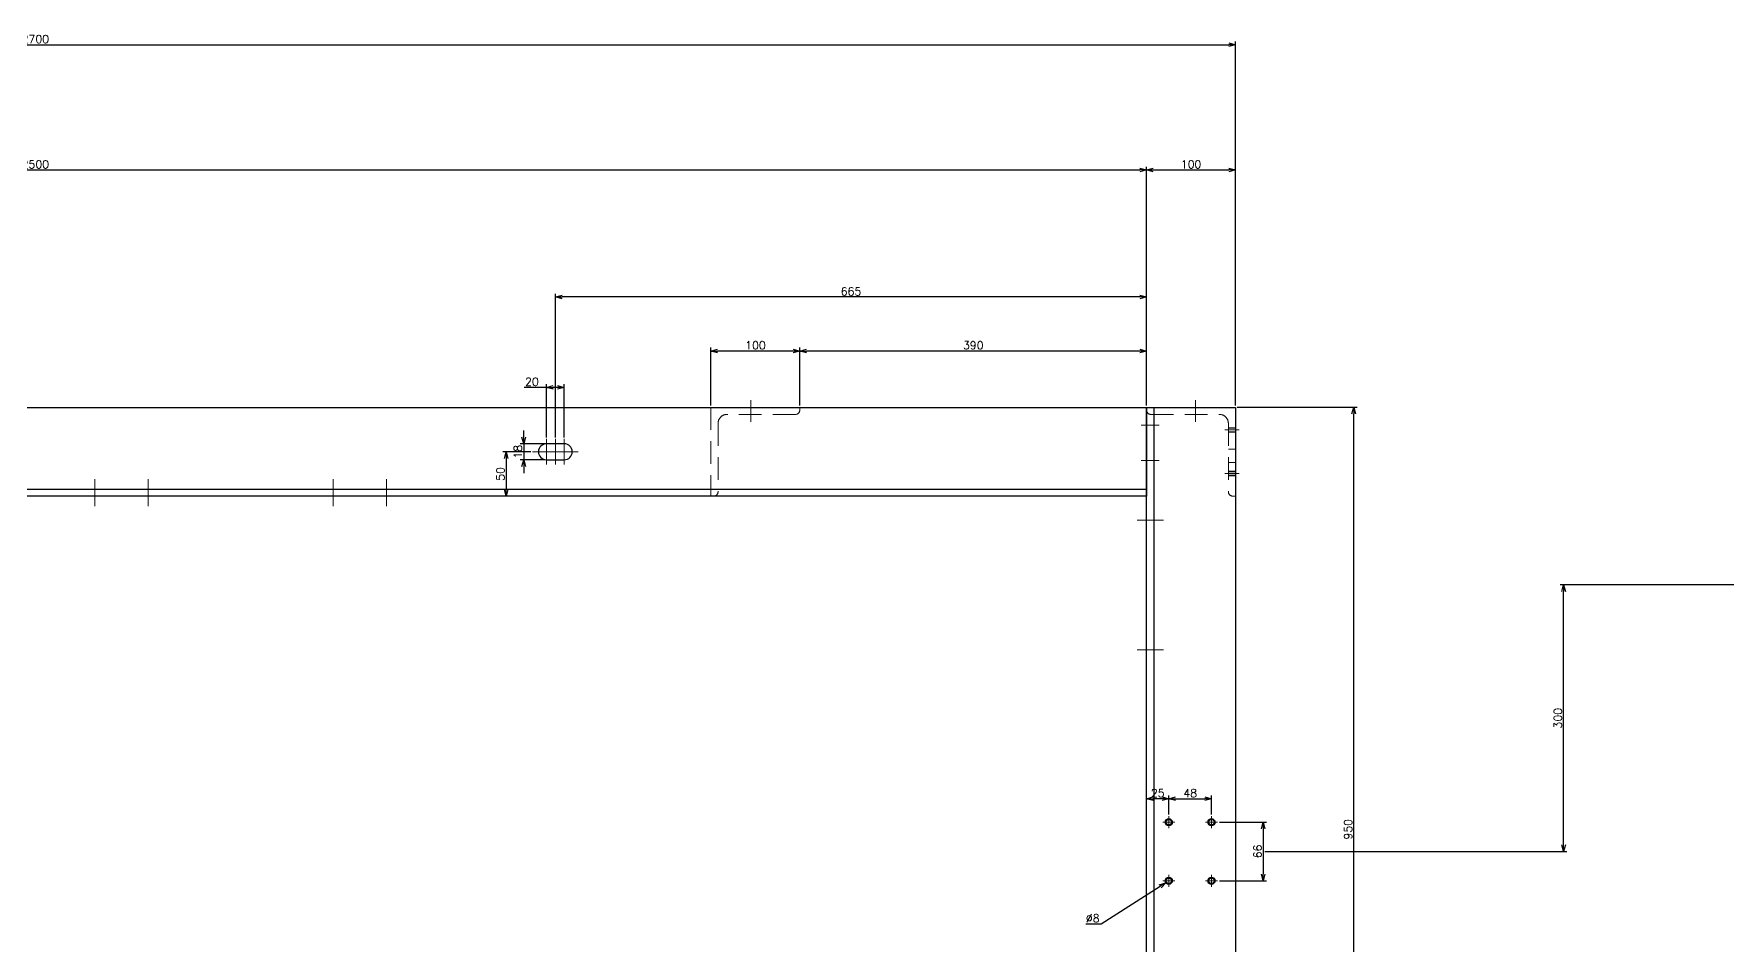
# Model space of a CAD drawing. Header units: millimetres. Extents: x -8731 to 85711, y -14522 to 31379.
# Drawn here: x -3314 to -1410, y -11881 to -10855 of the extents above; entities that cross this region are included whole.
import ezdxf

# ---------------------------------------------------------------- set-up
doc = ezdxf.new("R2010")
doc.units = ezdxf.units.MM
doc.header["$LTSCALE"] = 4
doc.header["$PDMODE"] = 99
doc.header["$PDSIZE"] = 1
doc.linetypes.add('CENTER2', pattern=[28.575, 19.05, -3.175, 3.175, -3.175])
doc.linetypes.add('HIDDEN', pattern=[9.525, 6.35, -3.175])
for name, color, linetype, lineweight in [('04_HIDDEN', 2, 'HIDDEN', 13), ('05_CENTER', 4, 'CENTER2', 13), ('08_DIM', 3, 'Continuous', 13)]:
    doc.layers.add(name, color=color, linetype=linetype, lineweight=lineweight)
doc.layers.add('10_DRAFT', color=8, linetype='Continuous', lineweight=0, plot=False)
doc.styles.add('KSS_TXT', font='txt.shx', dxfattribs={"bigfont": 'extfont2.shx'})
doc.dimstyles.new('KSS_DIM', dxfattribs={"dimscale": 3, "dimtxt": 3, "dimasz": 2.5, "dimexe": 1.25, "dimexo": 0.625, "dimtad": 1, "dimdsep": 46, "dimtxsty": 'KSS_TXT', "dimblk": 'OPEN30', "dimcen": 0, "dimazin": 2, "dimtfac": 0.75, "dimtmove": 0, "dimatfit": 3, "dimldrblk": 'OPEN30', "dimfxl": 1, "dimtolj": 1, "dimarcsym": 0})
doc.dimstyles.new('KSS_DIM$3', dxfattribs={"dimscale": 3, "dimtxt": 3, "dimasz": 2.5, "dimexe": 1.25, "dimexo": 0.625, "dimtad": 1, "dimtih": 1, "dimtoh": 1, "dimdsep": 46, "dimtxsty": 'KSS_TXT', "dimblk": 'OPEN30', "dimcen": 0, "dimazin": 2, "dimtfac": 0.75, "dimtofl": 0, "dimtmove": 0, "dimatfit": 3, "dimldrblk": 'OPEN30', "dimfxl": 1, "dimtolj": 1, "dimarcsym": 0})

# ---------------------------------------------------------------- blocks, each defined once
blk = doc.blocks.new('_Open30')
at = {"color": 0, "linetype": 'ByBlock', "lineweight": -2}
for p, q in [((-1, 0.27), (0, 0)), ((0, 0), (-1, -0.27)), ((0, 0), (-1, 0))]:
    blk.add_line(p, q, dxfattribs=at)
blk = doc.blocks.new('*D1369')
at = {"layer": '08_DIM', "color": 0, "lineweight": -2, "transparency": 16777216}
for p, q in [((-2737.7, -11253.5), (-2762.9, -11253.5)), ((-2737.7, -11309.7), (-2737.7, -11249.8)), ((-2725.2, -11253.5), (-2730.2, -11253.5)), ((-2717.7, -11309.7), (-2717.7, -11249.8))]:
    blk.add_line(p, q, dxfattribs=at)
at = {"layer": 'Defpoints', "color": 0, "transparency": 16777216}
for p in [(-2737.7, -11253.5), (-2737.7, -11311.5), (-2717.7, -11311.5)]:
    blk.add_point(p, dxfattribs=at)
at = {"layer": '08_DIM', "color": 0, "lineweight": -2, "transparency": 16777216, "xscale": 7.5, "yscale": 7.5, "zscale": 7.5, "rotation": 180}
blk.add_blockref('_Open30', (-2737.7, -11253.5), dxfattribs=at)
at = {"layer": '08_DIM', "color": 0, "lineweight": -2, "transparency": 16777216, "xscale": 7.5, "yscale": 7.5, "zscale": 7.5}
blk.add_blockref('_Open30', (-2717.7, -11253.5), dxfattribs=at)
at = {"layer": '08_DIM', "color": 0, "transparency": 16777216, "insert": (-2754.1, -11247.1), "char_height": 9, "attachment_point": 5, "style": 'KSS_TXT'}
blk.add_mtext('\\A1;20', dxfattribs=at)
blk = doc.blocks.new('*D1370')
at = {"layer": '08_DIM', "color": 0, "lineweight": -2, "transparency": 16777216}
for p, q in [((-2763.4, -11309.4), (-2763.4, -11301.9)), ((-2739.6, -11316.9), (-2767.2, -11316.9)), ((-2763.4, -11316.9), (-2763.4, -11334.9)), ((-2739.6, -11334.9), (-2767.2, -11334.9)), ((-2763.4, -11342.4), (-2763.4, -11349.9))]:
    blk.add_line(p, q, dxfattribs=at)
at = {"layer": 'Defpoints', "color": 0, "transparency": 16777216}
for p in [(-2737.7, -11316.9), (-2763.4, -11334.9), (-2737.7, -11334.9)]:
    blk.add_point(p, dxfattribs=at)
at = {"layer": '08_DIM', "color": 0, "lineweight": -2, "transparency": 16777216, "xscale": 7.5, "yscale": 7.5, "zscale": 7.5}
for p, rotation in [((-2763.4, -11316.9), 270), ((-2763.4, -11334.9), 90)]:
    blk.add_blockref('_Open30', p, dxfattribs=dict(at, rotation=rotation))
at = {"layer": '08_DIM', "color": 0, "transparency": 16777216, "insert": (-2769.8, -11325.9), "char_height": 9, "attachment_point": 5, "rotation": 90, "style": 'KSS_TXT'}
blk.add_mtext('\\A1;18', dxfattribs=at)
blk = doc.blocks.new('*D1383')
at = {"layer": '08_DIM', "color": 0, "lineweight": -2, "transparency": 16777216}
for p, q in [((-2755.2, -11325.9), (-2786.8, -11325.9)), ((-2783.1, -11333.4), (-2783.1, -11368.4)), ((-2781.6, -11375.9), (-2786.8, -11375.9))]:
    blk.add_line(p, q, dxfattribs=at)
at = {"layer": 'Defpoints', "color": 0, "transparency": 16777216}
for p in [(-2753.3, -11325.9), (-2783.1, -11375.9), (-2779.8, -11375.9)]:
    blk.add_point(p, dxfattribs=at)
at = {"layer": '08_DIM', "color": 0, "lineweight": -2, "transparency": 16777216, "xscale": 7.5, "yscale": 7.5, "zscale": 7.5}
for p, rotation in [((-2783.1, -11325.9), 90), ((-2783.1, -11375.9), 270)]:
    blk.add_blockref('_Open30', p, dxfattribs=dict(at, rotation=rotation))
at = {"layer": '08_DIM', "color": 0, "transparency": 16777216, "insert": (-2789.5, -11350.9), "char_height": 9, "attachment_point": 5, "rotation": 90, "style": 'KSS_TXT'}
blk.add_mtext('\\A1;50', dxfattribs=at)
blk = doc.blocks.new('*D1388')
at = {"layer": '08_DIM', "color": 0, "lineweight": -2, "transparency": 16777216}
for p, q in [((-2727.7, -11309.7), (-2727.7, -11148)), ((-2070.2, -11151.7), (-2720.2, -11151.7)), ((-2062.7, -11274), (-2062.7, -11148))]:
    blk.add_line(p, q, dxfattribs=at)
at = {"layer": 'Defpoints', "color": 0, "transparency": 16777216}
for p in [(-2727.7, -11151.7), (-2062.7, -11275.9), (-2727.7, -11311.5)]:
    blk.add_point(p, dxfattribs=at)
at = {"layer": '08_DIM', "color": 0, "lineweight": -2, "transparency": 16777216, "xscale": 7.5, "yscale": 7.5, "zscale": 7.5, "rotation": 180}
blk.add_blockref('_Open30', (-2727.7, -11151.7), dxfattribs=at)
at = {"layer": '08_DIM', "color": 0, "lineweight": -2, "transparency": 16777216, "xscale": 7.5, "yscale": 7.5, "zscale": 7.5}
blk.add_blockref('_Open30', (-2062.7, -11151.7), dxfattribs=at)
at = {"layer": '08_DIM', "color": 0, "transparency": 16777216, "insert": (-2395.2, -11145.4), "char_height": 9, "attachment_point": 5, "style": 'KSS_TXT'}
blk.add_mtext('\\A1;665', dxfattribs=at)
blk = doc.blocks.new('*D1647')
at = {"layer": '08_DIM', "color": 0, "lineweight": -2, "transparency": 16777216}
for p, q in [((-2114, -11857.5), (-2047.4, -11815.1)), ((-2130.9, -11857.5), (-2114, -11857.5))]:
    blk.add_line(p, q, dxfattribs=at)
at = {"layer": 'Defpoints', "color": 0, "transparency": 16777216}
for p in [(-2034.4, -11806.8), (-2041.1, -11811.1)]:
    blk.add_point(p, dxfattribs=at)
at = {"layer": '08_DIM', "color": 0, "lineweight": -2, "transparency": 16777216, "xscale": 7.5, "yscale": 7.5, "zscale": 7.5, "rotation": 32.50471503079275}
blk.add_blockref('_Open30', (-2041.1, -11811.1), dxfattribs=at)
at = {"layer": '08_DIM', "color": 0, "transparency": 16777216, "insert": (-2123.4, -11851.1), "char_height": 9, "attachment_point": 5, "style": 'KSS_TXT'}
blk.add_mtext('\\A1;%%C8', dxfattribs=at)
blk = doc.blocks.new('*D1648')
at = {"layer": '08_DIM', "color": 0, "lineweight": -2, "transparency": 16777216}
for p, q in [((-1145.7, -11475.9), (-1597.5, -11475.9)), ((-1593.7, -11768.4), (-1593.7, -11483.4)), ((-1929.7, -11775.9), (-1590, -11775.9))]:
    blk.add_line(p, q, dxfattribs=at)
at = {"layer": 'Defpoints', "color": 0, "transparency": 16777216}
for p in [(-1593.7, -11475.9), (-1143.8, -11475.9), (-1931.6, -11775.9)]:
    blk.add_point(p, dxfattribs=at)
at = {"layer": '08_DIM', "color": 0, "lineweight": -2, "transparency": 16777216, "xscale": 7.5, "yscale": 7.5, "zscale": 7.5}
for p, rotation in [((-1593.7, -11475.9), 90), ((-1593.7, -11775.9), 270)]:
    blk.add_blockref('_Open30', p, dxfattribs=dict(at, rotation=rotation))
at = {"layer": '08_DIM', "color": 0, "transparency": 16777216, "insert": (-1600.1, -11625.9), "char_height": 9, "attachment_point": 5, "rotation": 90, "style": 'KSS_TXT'}
blk.add_mtext('\\A1;300', dxfattribs=at)
blk = doc.blocks.new('*D1649')
at = {"layer": '08_DIM', "color": 0, "lineweight": -2, "transparency": 16777216}
for p, q in [((-1980.9, -11742.9), (-1927.8, -11742.9)), ((-1931.6, -11750.4), (-1931.6, -11801.4)), ((-1980.9, -11808.9), (-1927.8, -11808.9))]:
    blk.add_line(p, q, dxfattribs=at)
at = {"layer": 'Defpoints', "color": 0, "transparency": 16777216}
for p in [(-1982.8, -11742.9), (-1982.8, -11808.9), (-1931.6, -11808.9)]:
    blk.add_point(p, dxfattribs=at)
at = {"layer": '08_DIM', "color": 0, "lineweight": -2, "transparency": 16777216, "xscale": 7.5, "yscale": 7.5, "zscale": 7.5}
for p, rotation in [((-1931.6, -11742.9), 90), ((-1931.6, -11808.9), 270)]:
    blk.add_blockref('_Open30', p, dxfattribs=dict(at, rotation=rotation))
at = {"layer": '08_DIM', "color": 0, "transparency": 16777216, "insert": (-1937.9, -11775.9), "char_height": 9, "attachment_point": 5, "rotation": 90, "style": 'KSS_TXT'}
blk.add_mtext('\\A1;66', dxfattribs=at)
blk = doc.blocks.new('*D1650')
at = {"layer": '08_DIM', "color": 0, "lineweight": -2, "transparency": 16777216}
for p, q in [((-2062.7, -11734.1), (-2062.7, -11712.8)), ((-2037.7, -11734.1), (-2037.7, -11712.8)), ((-2045.2, -11716.5), (-2055.2, -11716.5))]:
    blk.add_line(p, q, dxfattribs=at)
at = {"layer": 'Defpoints', "color": 0, "transparency": 16777216}
for p in [(-2062.7, -11716.5), (-2062.7, -11736), (-2037.7, -11736)]:
    blk.add_point(p, dxfattribs=at)
at = {"layer": '08_DIM', "color": 0, "lineweight": -2, "transparency": 16777216, "xscale": 7.5, "yscale": 7.5, "zscale": 7.5, "rotation": 180}
blk.add_blockref('_Open30', (-2062.7, -11716.5), dxfattribs=at)
at = {"layer": '08_DIM', "color": 0, "lineweight": -2, "transparency": 16777216, "xscale": 7.5, "yscale": 7.5, "zscale": 7.5}
blk.add_blockref('_Open30', (-2037.7, -11716.5), dxfattribs=at)
at = {"layer": '08_DIM', "color": 0, "transparency": 16777216, "insert": (-2050.2, -11710.2), "char_height": 9, "attachment_point": 5, "style": 'KSS_TXT'}
blk.add_mtext('\\A1;25', dxfattribs=at)
blk = doc.blocks.new('*D1687')
at = {"layer": '08_DIM', "color": 0, "lineweight": -2, "transparency": 16777216}
for p, q in [((-1960.9, -11275.9), (-1826, -11275.9)), ((-1829.7, -12218.4), (-1829.7, -11283.4)), ((-1950.9, -12225.9), (-1826, -12225.9))]:
    blk.add_line(p, q, dxfattribs=at)
at = {"layer": 'Defpoints', "color": 0, "transparency": 16777216}
for p in [(-1962.7, -11275.9), (-1829.7, -11275.9), (-1952.7, -12225.9)]:
    blk.add_point(p, dxfattribs=at)
at = {"layer": '08_DIM', "color": 0, "lineweight": -2, "transparency": 16777216, "xscale": 7.5, "yscale": 7.5, "zscale": 7.5}
for p, rotation in [((-1829.7, -11275.9), 90), ((-1829.7, -12225.9), 270)]:
    blk.add_blockref('_Open30', p, dxfattribs=dict(at, rotation=rotation))
at = {"layer": '08_DIM', "color": 0, "transparency": 16777216, "insert": (-1836.1, -11750.9), "char_height": 9, "attachment_point": 5, "rotation": 90, "style": 'KSS_TXT'}
blk.add_mtext('\\A1;950', dxfattribs=at)
blk = doc.blocks.new('*D1695')
at = {"layer": '08_DIM', "color": 0, "lineweight": -2, "transparency": 16777216}
for p, q in [((-2552.7, -11274), (-2552.7, -11208.7)), ((-2460.2, -11212.5), (-2545.2, -11212.5)), ((-2452.7, -11274), (-2452.7, -11208.7))]:
    blk.add_line(p, q, dxfattribs=at)
at = {"layer": 'Defpoints', "color": 0, "transparency": 16777216}
for p in [(-2552.7, -11212.5), (-2552.7, -11275.9), (-2452.7, -11275.9)]:
    blk.add_point(p, dxfattribs=at)
at = {"layer": '08_DIM', "color": 0, "lineweight": -2, "transparency": 16777216, "xscale": 7.5, "yscale": 7.5, "zscale": 7.5, "rotation": 180}
blk.add_blockref('_Open30', (-2552.7, -11212.5), dxfattribs=at)
at = {"layer": '08_DIM', "color": 0, "lineweight": -2, "transparency": 16777216, "xscale": 7.5, "yscale": 7.5, "zscale": 7.5}
blk.add_blockref('_Open30', (-2452.7, -11212.5), dxfattribs=at)
at = {"layer": '08_DIM', "color": 0, "transparency": 16777216, "insert": (-2502.7, -11206.1), "char_height": 9, "attachment_point": 5, "style": 'KSS_TXT'}
blk.add_mtext('\\A1;100', dxfattribs=at)
blk = doc.blocks.new('*D1696')
at = {"layer": '08_DIM', "color": 0, "lineweight": -2, "transparency": 16777216}
for p, q in [((-2062.7, -11274), (-2062.7, -11005)), ((-1962.7, -11274), (-1962.7, -11005)), ((-2055.2, -11008.7), (-1970.2, -11008.7))]:
    blk.add_line(p, q, dxfattribs=at)
at = {"layer": 'Defpoints', "color": 0, "transparency": 16777216}
for p in [(-1962.7, -11008.7), (-2062.7, -11275.9), (-1962.7, -11275.9)]:
    blk.add_point(p, dxfattribs=at)
at = {"layer": '08_DIM', "color": 0, "lineweight": -2, "transparency": 16777216, "xscale": 7.5, "yscale": 7.5, "zscale": 7.5, "rotation": 180}
blk.add_blockref('_Open30', (-2062.7, -11008.7), dxfattribs=at)
at = {"layer": '08_DIM', "color": 0, "lineweight": -2, "transparency": 16777216, "xscale": 7.5, "yscale": 7.5, "zscale": 7.5}
blk.add_blockref('_Open30', (-1962.7, -11008.7), dxfattribs=at)
at = {"layer": '08_DIM', "color": 0, "transparency": 16777216, "insert": (-2012.7, -11002.4), "char_height": 9, "attachment_point": 5, "style": 'KSS_TXT'}
blk.add_mtext('\\A1;100', dxfattribs=at)
blk = doc.blocks.new('*D1697')
at = {"layer": '08_DIM', "color": 0, "lineweight": -2, "transparency": 16777216}
for p, q in [((-4562.7, -11124), (-4562.7, -11005)), ((-2062.7, -11274), (-2062.7, -11005)), ((-4555.2, -11008.7), (-2070.2, -11008.7))]:
    blk.add_line(p, q, dxfattribs=at)
at = {"layer": 'Defpoints', "color": 0, "transparency": 16777216}
for p in [(-2062.7, -11008.7), (-4562.7, -11125.9), (-2062.7, -11275.9)]:
    blk.add_point(p, dxfattribs=at)
at = {"layer": '08_DIM', "color": 0, "lineweight": -2, "transparency": 16777216, "xscale": 7.5, "yscale": 7.5, "zscale": 7.5, "rotation": 180}
blk.add_blockref('_Open30', (-4562.7, -11008.7), dxfattribs=at)
at = {"layer": '08_DIM', "color": 0, "lineweight": -2, "transparency": 16777216, "xscale": 7.5, "yscale": 7.5, "zscale": 7.5}
blk.add_blockref('_Open30', (-2062.7, -11008.7), dxfattribs=at)
at = {"layer": '08_DIM', "color": 0, "transparency": 16777216, "insert": (-3312.7, -11002.4), "char_height": 9, "attachment_point": 5, "style": 'KSS_TXT'}
blk.add_mtext('\\A1;2500', dxfattribs=at)
blk = doc.blocks.new('*D1698')
at = {"layer": '08_DIM', "color": 0, "lineweight": -2, "transparency": 16777216}
for p, q in [((-4662.7, -11004), (-4662.7, -10864)), ((-4655.2, -10867.7), (-1970.2, -10867.7)), ((-1962.7, -11274), (-1962.7, -10864))]:
    blk.add_line(p, q, dxfattribs=at)
at = {"layer": 'Defpoints', "color": 0, "transparency": 16777216}
for p in [(-1962.7, -10867.7), (-4662.7, -11005.9), (-1962.7, -11275.9)]:
    blk.add_point(p, dxfattribs=at)
at = {"layer": '08_DIM', "color": 0, "lineweight": -2, "transparency": 16777216, "xscale": 7.5, "yscale": 7.5, "zscale": 7.5, "rotation": 180}
blk.add_blockref('_Open30', (-4662.7, -10867.7), dxfattribs=at)
at = {"layer": '08_DIM', "color": 0, "lineweight": -2, "transparency": 16777216, "xscale": 7.5, "yscale": 7.5, "zscale": 7.5}
blk.add_blockref('_Open30', (-1962.7, -10867.7), dxfattribs=at)
at = {"layer": '08_DIM', "color": 0, "transparency": 16777216, "insert": (-3312.7, -10861.4), "char_height": 9, "attachment_point": 5, "style": 'KSS_TXT'}
blk.add_mtext('\\A1;2700', dxfattribs=at)
blk = doc.blocks.new('A$C448B04A9_1_1_1')
at = {"color": 0}
for p, q in [((3, 100), (0, 100)), ((0, 0), (0, 100)), ((8, 18), (8, 95)), ((0, 0), (100, 0)), ((95, 8), (18, 8)), ((100, 3), (100, 0))]:
    blk.add_line(p, q, dxfattribs=at)
for centre, radius, start, end in [((3, 95), 5, 0, 90), ((18, 18), 10, 180, 270), ((95, 3), 5, 0, 90)]:
    blk.add_arc(centre, radius, start, end, dxfattribs=at)
blk = doc.blocks.new('M8Tz_1_1_1')
at = {"color": 0}
for radius in [4, 3.25]:
    blk.add_circle((0, 0), radius, dxfattribs=at)
at = {"layer": '05_CENTER'}
for p, q in [((6.9, 0), (-6.9, 0)), ((0, -6.9), (0, 6.9))]:
    blk.add_line(p, q, dxfattribs=at)
blk = doc.blocks.new('A$C27AD2B2D_1_1_1')
at = {"color": 0}
for p, q in [((2558, 950), (2558, 16)), ((50, 858), (2550, 858))]:
    blk.add_line(p, q, dxfattribs=at)
for points in [[(50, 950), (2550, 950), (2550, 850), (50, 850)], [(2550, 950), (2650, 950), (2650, 16), (2550, 16)]]:
    blk.add_lwpolyline(points, close=True, dxfattribs=at)
blk.add_lwpolyline([(1875, 891), (1895, 891, 1), (1895, 909), (1875, 909, 1)], format="xyb", close=True, dxfattribs=at)
at = {"layer": '04_HIDDEN'}
for p, q in [((2650, 927), (2642, 927)), ((2650, 926.5), (2642, 926.5)), ((2650, 922.5), (2642, 922.5)), ((2650, 922), (2642, 922)), ((2650, 903), (2642, 903)), ((2650, 878), (2642, 878)), ((2650, 877.5), (2642, 877.5)), ((2650, 873.5), (2642, 873.5)), ((2650, 873), (2642, 873)), ((2650, 873), (2642, 873))]:
    blk.add_line(p, q, dxfattribs=at)
at = {"layer": '05_CENTER'}
for p, q in [((2105, 933.8), (2105, 958.2)), ((2605, 933.8), (2605, 958.2)), ((1875, 885.6), (1875, 914.4)), ((1885, 885.6), (1885, 914.4)), ((1895, 885.6), (1895, 914.4)), ((2564.3, 930), (2544, 930)), ((2654.1, 924.5), (2638, 924.5)), ((1910.6, 900), (1859.4, 900)), ((2564.3, 890), (2544, 890)), ((1367, 838.7), (1367, 869.1)), ((1427, 838.7), (1427, 869.1)), ((1634.9, 838.7), (1634.9, 869.1)), ((1694.9, 838.7), (1694.9, 869.1)), ((2654.1, 875.5), (2638, 875.5)), ((2569, 823), (2539.3, 823)), ((2569, 677), (2539.3, 677))]:
    blk.add_line(p, q, dxfattribs=at)
at = {"layer": '10_DRAFT'}
blk.add_line((2650, 888), (2642, 888), dxfattribs=at)
for p in [(2575, 483), (2623, 483), (2575, 417), (2623, 417)]:
    blk.add_blockref('M8Tz_1_1_1', p)
at = {"layer": '04_HIDDEN', "xscale": -1, "rotation": 180}
blk.add_blockref('A$C448B04A9_1_1_1', (2060, 950), dxfattribs=at)
at = {"layer": '04_HIDDEN', "rotation": 180}
blk.add_blockref('A$C448B04A9_1_1_1', (2650, 950), dxfattribs=at)
blk = doc.blocks.new('*D2489')
at = {"layer": '08_DIM', "color": 0, "lineweight": -2, "transparency": 16777216}
for p, q in [((-2037.7, -11734.1), (-2037.7, -11712.8)), ((-1989.7, -11734.1), (-1989.7, -11712.8)), ((-2030.2, -11716.5), (-1997.2, -11716.5))]:
    blk.add_line(p, q, dxfattribs=at)
at = {"layer": 'Defpoints', "color": 0, "transparency": 16777216}
for p in [(-1989.7, -11716.5), (-2037.7, -11736), (-1989.7, -11736)]:
    blk.add_point(p, dxfattribs=at)
at = {"layer": '08_DIM', "color": 0, "lineweight": -2, "transparency": 16777216, "xscale": 7.5, "yscale": 7.5, "zscale": 7.5, "rotation": 180}
blk.add_blockref('_Open30', (-2037.7, -11716.5), dxfattribs=at)
at = {"layer": '08_DIM', "color": 0, "lineweight": -2, "transparency": 16777216, "xscale": 7.5, "yscale": 7.5, "zscale": 7.5}
blk.add_blockref('_Open30', (-1989.7, -11716.5), dxfattribs=at)
at = {"layer": '08_DIM', "color": 0, "transparency": 16777216, "insert": (-2013.7, -11710.2), "char_height": 9, "attachment_point": 5, "style": 'KSS_TXT'}
blk.add_mtext('\\A1;48', dxfattribs=at)
blk = doc.blocks.new('*D3928')
at = {"layer": '08_DIM', "color": 0, "lineweight": -2, "transparency": 16777216}
for p, q in [((-2452.7, -11274), (-2452.7, -11208.7)), ((-2070.2, -11212.5), (-2445.2, -11212.5)), ((-2062.7, -11274), (-2062.7, -11208.7))]:
    blk.add_line(p, q, dxfattribs=at)
at = {"layer": 'Defpoints', "color": 0, "transparency": 16777216}
for p in [(-2452.7, -11212.5), (-2452.7, -11275.9), (-2062.7, -11275.9)]:
    blk.add_point(p, dxfattribs=at)
at = {"layer": '08_DIM', "color": 0, "lineweight": -2, "transparency": 16777216, "xscale": 7.5, "yscale": 7.5, "zscale": 7.5, "rotation": 180}
blk.add_blockref('_Open30', (-2452.7, -11212.5), dxfattribs=at)
at = {"layer": '08_DIM', "color": 0, "lineweight": -2, "transparency": 16777216, "xscale": 7.5, "yscale": 7.5, "zscale": 7.5}
blk.add_blockref('_Open30', (-2062.7, -11212.5), dxfattribs=at)
at = {"layer": '08_DIM', "color": 0, "transparency": 16777216, "insert": (-2257.7, -11206.1), "char_height": 9, "attachment_point": 5, "style": 'KSS_TXT'}
blk.add_mtext('\\A1;390', dxfattribs=at)

msp = doc.modelspace()

# ---------------------------------------------------------------- block references
msp.add_blockref('A$C27AD2B2D_1_1_1', (-4612.74462, -12225.91809))

# ---------------------------------------------------------------- dimensions: what is measured, and where the dimension line sits
at = {"layer": '08_DIM', "color": 6}
for base, p1, p2, picture, middle in [((-1962.74462, -10867.73011), (-4662.74462, -11005.91809), (-1962.74462, -11275.91809), '*D1698', (-3312.74462, -10861.35511)), ((-2062.74462, -11008.73869), (-4562.74462, -11125.91809), (-2062.74462, -11275.91809), '*D1697', (-3312.74462, -11002.35744)), ((-2727.74462, -11151.73897), (-2062.74462, -11275.91809), (-2727.74462, -11311.53887), '*D1388', (-2395.24462, -11145.35772))]:
    dim = msp.add_linear_dim(base=base, p1=p1, p2=p2, dimstyle='KSS_DIM', override={"dimscale": 3}, dxfattribs=at)
    dim.commit()
    dim.dimension.update_dxf_attribs({"geometry": picture, "text_midpoint": middle})
at = {"layer": '08_DIM'}
for base, p1, p2, picture, middle in [((-1962.74462, -11008.73869), (-2062.74462, -11275.91809), (-1962.74462, -11275.91809), '*D1696', (-2012.74462, -11002.36369)), ((-2062.74462, -11716.53765), (-2037.74462, -11735.99478), (-2062.74462, -11735.99478), '*D1650', (-2050.24462, -11710.1564)), ((-1989.74462, -11716.53765), (-2037.74462, -11735.99478), (-1989.74462, -11735.99478), '*D2489', (-2013.74462, -11710.16265))]:
    dim = msp.add_linear_dim(base=base, p1=p1, p2=p2, dimstyle='KSS_DIM', override={"dimscale": 3}, dxfattribs=at)
    dim.commit()
    dim.dimension.update_dxf_attribs({"geometry": picture, "text_midpoint": middle})
at = {"layer": '08_DIM', "color": 1}
for base, p1, p2, picture, middle in [((-2552.74462, -11212.46237), (-2452.74462, -11275.91809), (-2552.74462, -11275.91809), '*D1695', (-2502.74462, -11206.08737)), ((-2452.74462, -11212.46237), (-2062.74462, -11275.91809), (-2452.74462, -11275.91809), '*D3928', (-2257.74462, -11206.08737))]:
    dim = msp.add_linear_dim(base=base, p1=p1, p2=p2, dimstyle='KSS_DIM', override={"dimscale": 3}, dxfattribs=at)
    dim.commit()
    dim.dimension.update_dxf_attribs({"geometry": picture, "text_midpoint": middle})
at = {"layer": '08_DIM', "color": 6}
dim = msp.add_linear_dim(base=(-2737.74462, -11253.51745), p1=(-2717.74462, -11311.53887), p2=(-2737.74462, -11311.53887), dimstyle='KSS_DIM', override={"dimscale": 3}, dxfattribs=at)
dim.commit()
dim.dimension.update_dxf_attribs({"geometry": '*D1369', "text_midpoint": (-2754.05712, -11253.51745), "dimtype": 160})
at = {"layer": '08_DIM'}
for base, p1, p2, picture, middle in [((-1829.71227, -11275.91809), (-1952.74462, -12225.91809), (-1962.74462, -11275.91809), '*D1687', (-1836.09352, -11750.91809)), ((-1593.74616, -11475.91809), (-1931.57329, -11775.91809), (-1143.8468, -11475.91809), '*D1648', (-1600.12116, -11625.91809)), ((-1931.57329, -11808.91809), (-1982.82132, -11742.91809), (-1982.82132, -11808.91809), '*D1649', (-1937.94829, -11775.91809))]:
    dim = msp.add_linear_dim(base=base, p1=p1, p2=p2, angle=90, dimstyle='KSS_DIM', override={"dimscale": 3}, dxfattribs=at)
    dim.commit()
    dim.dimension.update_dxf_attribs({"geometry": picture, "text_midpoint": middle})
at = {"layer": '08_DIM', "color": 6}
for base, p1, p2, picture, middle in [((-2763.40427, -11334.91809), (-2737.74462, -11316.91809), (-2737.74462, -11334.91809), '*D1370', (-2769.77927, -11325.91809)), ((-2783.08082, -11375.91809), (-2753.33367, -11325.91809), (-2779.7669, -11375.91809), '*D1383', (-2789.46207, -11350.91809))]:
    dim = msp.add_linear_dim(base=base, p1=p1, p2=p2, angle=90, dimstyle='KSS_DIM', override={"dimscale": 3}, dxfattribs=at)
    dim.commit()
    dim.dimension.update_dxf_attribs({"geometry": picture, "text_midpoint": middle})
at = {"layer": '08_DIM'}
dim = msp.add_diameter_dim_2p(p1=(-2034.37124, -11806.76861), p2=(-2041.11801, -11811.06756), dimstyle='KSS_DIM$3', override={"dimscale": 3, "dimpost": '%%C<>', "dimarcsym": 1}, dxfattribs=at)
dim.commit()
dim.dimension.update_dxf_attribs({"geometry": '*D1647', "text_midpoint": (-2123.38296, -11857.51201), "dimtype": 163})

doc.saveas('drawing.dxf')
